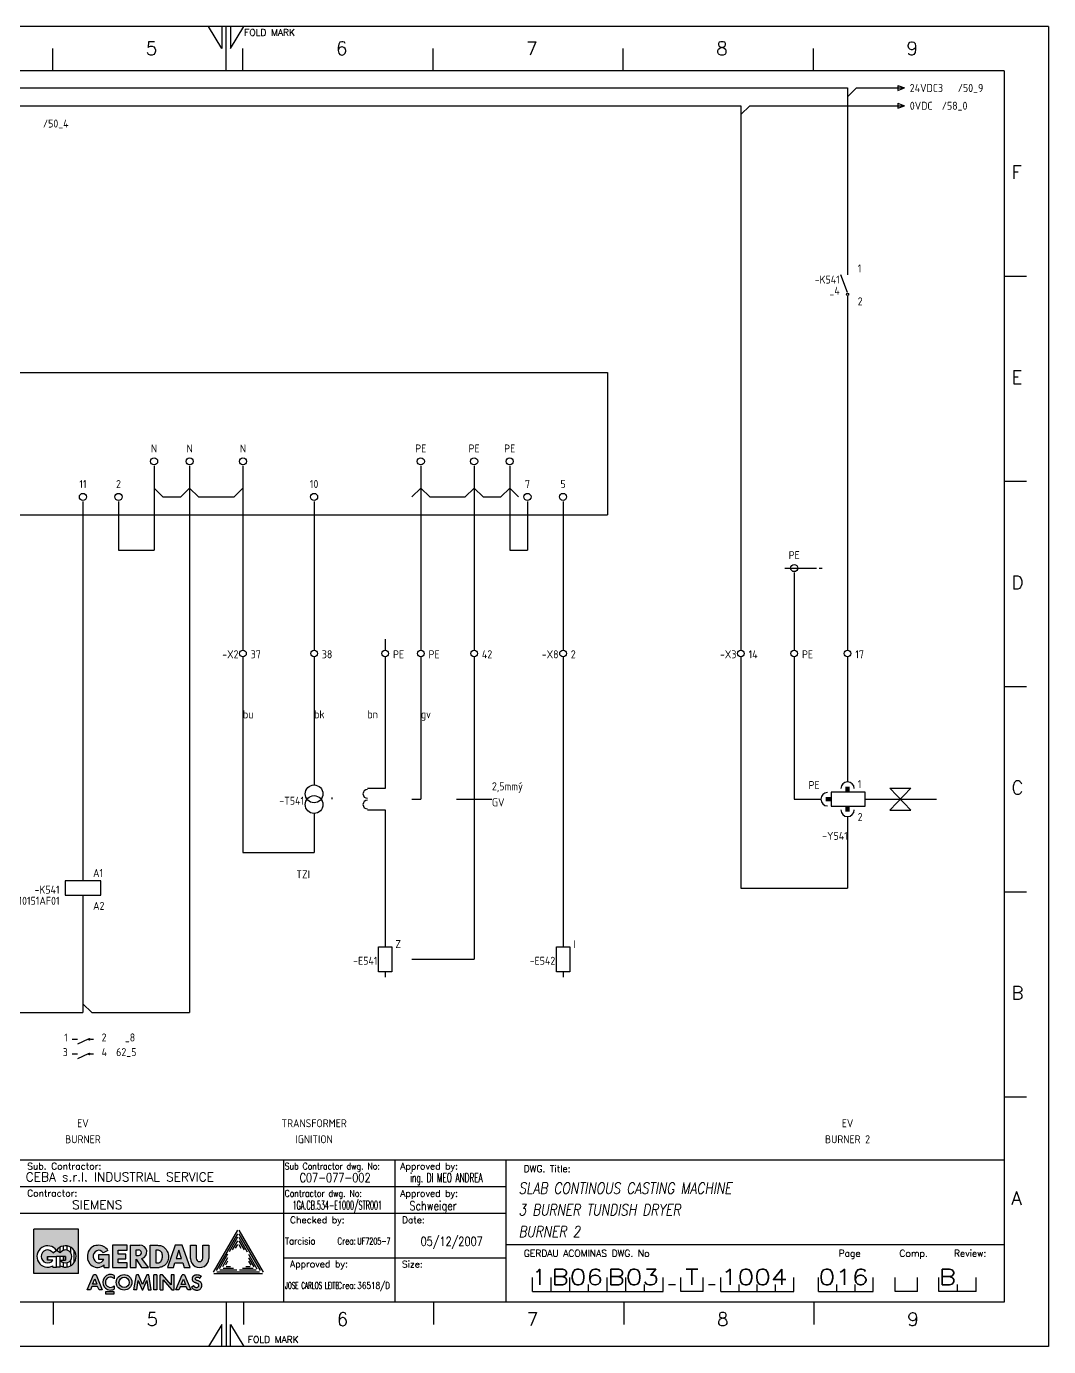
# Model space of a CAD drawing. Extents: x 520 to 940, y 6 to 303.
# Drawn here: x 710.2 to 940.2, y 6.5 to 303.5 of the extents above; entities that cross this region are included whole.
import ezdxf
from ezdxf.enums import TextEntityAlignment as Align

# ---------------------------------------------------------------- set-up
doc = ezdxf.new("R2010")
doc.units = 0
doc.header["$LTSCALE"] = 25
doc.header["$MEASUREMENT"] = 0
doc.linetypes.add('EPLANLINE7', pattern=[0])
doc.layers.get('0').update_dxf_attribs({"linetype": 'CONTINUOUS'})
for name, color, linetype in [('AUTOCONNECTING', 2, 'CONTINUOUS'), ('DESIG_', 3, 'CONTINUOUS'), ('FORM_1', 7, 'CONTINUOUS'), ('FORM_2', 4, 'CONTINUOUS'), ('FORM_3', 6, 'CONTINUOUS'), ('FORM_4', 1, 'CONTINUOUS'), ('MORSETTI', 7, 'CONTINUOUS'), ('RIF_', 7, 'CONTINUOUS'), ('SEF', 5, 'CONTINUOUS'), ('SIMBOLO', 4, 'CONTINUOUS'), ('TABELLA', 7, 'CONTINUOUS'), ('TESTI', 7, 'CONTINUOUS'), ('TESTO', 5, 'CONTINUOUS')]:
    doc.layers.add(name, color=color, linetype=linetype)
doc.styles.add('ROMANS', font='romans.shx', dxfattribs={"width": 0.7, "oblique": 10, "height": 4})
doc.styles.get("Standard").update_dxf_attribs({"font": 'isocp.shx'})

# ---------------------------------------------------------------- blocks, each defined once
blk = doc.blocks.new('Format A3')
at = {"layer": 'FORM_1'}
h = blk.add_hatch(color=256, dxfattribs=at)
edge = h.paths.add_edge_path()
edge.add_line((217.87, 22.79), (217.87, 17.78))
edge.add_line((217.87, 17.78), (219.92, 17.78))
edge.add_spline(control_points=[(219.92, 17.78), (220.24, 17.85), (220.98, 18), (221.84, 18.93), (222.13, 20.2), (221.81, 21.63), (220.8, 22.71), (219.89, 22.77), (219.58, 22.79)], knot_values=[0, 0, 0, 0, 0.968333, 2.238245, 3.514092, 4.752916, 6.526982, 7.43734, 7.43734, 7.43734, 7.43734], degree=3, periodic=0)
edge.add_line((219.58, 22.79), (217.87, 22.79))
edge = h.paths.add_edge_path(flags=16)
edge.add_spline(control_points=[(219.59, 21.67), (219.7, 21.66), (220.06, 21.63), (220.6, 21.16), (220.68, 20.32), (220.63, 19.48), (220.1, 18.85), (219.69, 18.84), (219.58, 18.84)], knot_values=[0, 0, 0, 0, 0.326882, 1.089251, 1.872602, 2.763575, 3.625522, 3.966209, 3.966209, 3.966209, 3.966209], degree=3, periodic=0)
edge.add_line((219.58, 18.84), (219.17, 18.84))
edge.add_line((219.17, 18.84), (219.17, 21.67))
edge.add_line((219.17, 21.67), (219.59, 21.67))
h.paths.add_polyline_path([(223.55, 22.79), (221.81, 17.78), (223.19, 17.78), (223.48, 18.84), (225.23, 18.84), (225.54, 17.78), (226.94, 17.78), (225.11, 22.79)])
h.paths.add_polyline_path([(224.33, 21.67), (224.94, 19.81), (223.79, 19.81)], flags=16)
h.paths.add_polyline_path([(228.25, 22.79), (226.96, 22.79), (226.97, 19.8, 0.995265), (231.07, 19.81), (231.07, 22.79), (229.77, 22.79), (229.77, 19.87, -1), (228.25, 19.87)])
h.paths.add_polyline_path([(215.57, 22.79), (213.43, 22.79), (213.43, 17.78), (214.72, 17.78), (214.72, 19.66), (215.93, 17.78), (217.52, 17.78), (216.02, 19.84, 0.906396)])
h.paths.add_polyline_path([(215.29, 20.49), (214.72, 20.5), (214.72, 21.75), (215.31, 21.75, -1.017604)], flags=16)
h.paths.add_polyline_path([(209.42, 22.79), (209.42, 17.78), (212.73, 17.78), (212.73, 18.83), (210.73, 18.83), (210.73, 19.76), (212.41, 19.76), (212.41, 20.8), (210.73, 20.8), (210.73, 21.67), (212.73, 21.67), (212.73, 22.79)])
edge = h.paths.add_edge_path()
edge.add_ellipse((206.05, 20.28), major_axis=(0, -2.49), ratio=0.91559, start_angle=180.5657, end_angle=401.2517)
edge.add_line((207.56, 18.41), (207.56, 17.78))
edge.add_line((207.56, 17.78), (208.68, 17.78))
edge.add_line((208.68, 17.78), (208.68, 20.66))
edge.add_line((208.68, 20.66), (206.26, 20.66))
edge.add_line((206.26, 20.66), (206.26, 19.69))
edge.add_line((206.26, 19.69), (207.49, 19.69))
edge.add_ellipse((206.34, 20.25), major_axis=(0, -1.41), ratio=0.88785, start_angle=126.9107, end_angle=426.8029, ccw=False)
edge.add_line((207.34, 21.09), (208.41, 21.6))
edge.add_arc((206.36, 20.45), 2.34, 29.2872, 98.191)
h.paths.add_polyline_path([(205.74, 16.12), (205.19, 16.12), (203.77, 12.78), (204.46, 12.78), (204.76, 13.48), (206.07, 13.48), (206.44, 12.78), (207.11, 12.79)])
h.paths.add_polyline_path([(205.46, 15.22), (205.93, 14.01), (204.97, 14.01)], flags=16)
h.paths.add_polyline_path([(209.78, 12.92), (209.78, 13.66, -2.423597), (209.78, 15.28), (209.78, 16.02, 1.652966)])
h.paths.add_polyline_path([(210.29, 14.45, 1), (213.8, 14.45, 1)])
h.paths.add_polyline_path([(213.19, 14.45, -1), (210.89, 14.45, -1)], flags=16)
h.paths.add_polyline_path([(215.31, 16.12), (214.82, 16.12), (214.22, 12.78), (214.87, 12.78), (215.21, 14.84), (216.1, 12.73), (216.28, 12.73), (217.19, 14.84), (217.49, 12.78), (218.15, 12.78), (217.6, 16.12), (217.12, 16.12), (216.2, 13.99)])
h.paths.add_polyline_path([(219.4, 16.12), (218.75, 16.12), (218.75, 12.78), (219.4, 12.78)])
h.paths.add_polyline_path([(220.16, 12.78), (220.81, 12.78), (220.81, 15.04), (222.79, 12.78), (223.3, 12.78), (223.3, 16.12), (222.65, 16.12), (222.65, 13.88), (220.68, 16.12), (220.16, 16.12)])
h.paths.add_polyline_path([(225.66, 16.12), (225.13, 16.12), (223.7, 12.77), (224.39, 12.77), (224.69, 13.47), (226, 13.47), (226.37, 12.77), (227.04, 12.77)])
h.paths.add_polyline_path([(225.39, 15.2), (225.86, 14), (224.9, 14)], flags=16)
edge = h.paths.add_edge_path()
edge.add_spline(control_points=[(229.42, 15.81), (229.38, 15.84), (229.32, 15.89), (229.21, 15.96), (229.1, 16.02), (228.95, 16.09), (228.79, 16.14), (228.58, 16.18), (228.37, 16.18), (228.14, 16.15), (227.97, 16.08), (227.8, 16), (227.66, 15.88), (227.54, 15.75), (227.47, 15.59), (227.4, 15.42), (227.39, 15.24), (227.4, 15.04), (227.44, 14.85), (227.57, 14.66), (227.73, 14.54), (227.92, 14.42), (228.08, 14.35), (228.25, 14.29), (228.42, 14.23), (228.59, 14.16), (228.73, 14.07), (228.81, 13.98), (228.85, 13.89), (228.87, 13.78), (228.86, 13.67), (228.81, 13.54), (228.72, 13.42), (228.56, 13.32), (228.37, 13.29), (228.2, 13.3), (228.07, 13.34), (227.98, 13.38), (227.9, 13.44), (227.81, 13.5), (227.72, 13.6), (227.68, 13.69), (227.64, 13.74)], knot_values=[0, 0, 0, 0, 0.129897, 0.252239, 0.381983, 0.506097, 0.749316, 0.87783, 1.167741, 1.365595, 1.552935, 1.738999, 1.918105, 2.09238, 2.269928, 2.449255, 2.632957, 2.790606, 3.065835, 3.193419, 3.483878, 3.653535, 3.853782, 4.021202, 4.182707, 4.402789, 4.570564, 4.668988, 4.759204, 4.855589, 5.007336, 5.095097, 5.270281, 5.443299, 5.63607, 5.844858, 5.950481, 6.046454, 6.146081, 6.249423, 6.351995, 6.544354, 6.544354, 6.544354, 6.544354], degree=3, periodic=0)
edge.add_line((227.64, 13.74), (227.22, 13.33))
edge.add_spline(control_points=[(227.22, 13.33), (227.25, 13.3), (227.3, 13.21), (227.44, 13.06), (227.61, 12.91), (227.84, 12.8), (228.04, 12.73), (228.25, 12.7), (228.44, 12.69), (228.72, 12.72), (228.99, 12.82), (229.25, 13.03), (229.41, 13.25), (229.53, 13.57), (229.55, 13.89), (229.48, 14.23), (229.32, 14.44), (229.15, 14.58), (228.98, 14.67), (228.78, 14.76), (228.59, 14.83), (228.39, 14.91), (228.2, 15), (228.05, 15.18), (228.07, 15.39), (228.2, 15.54), (228.35, 15.61), (228.48, 15.63), (228.66, 15.63), (228.84, 15.57), (228.98, 15.46), (229.05, 15.4), (229.08, 15.37)], knot_values=[0, 0, 0, 0, 0.131114, 0.305389, 0.623258, 0.772631, 1.083491, 1.243018, 1.425854, 1.654083, 2.072988, 2.274716, 2.662927, 2.870188, 3.280959, 3.591243, 3.888658, 4.0589, 4.248032, 4.476436, 4.699919, 4.85554, 5.137678, 5.317889, 5.513624, 5.728226, 5.888869, 5.979085, 6.142909, 6.403998, 6.552706, 6.676571, 6.676571, 6.676571, 6.676571], degree=3, periodic=0)
edge.add_line((229.08, 15.37), (229.42, 15.81))
h.paths.add_polyline_path([(207.88, 12.33), (207.88, 11.83), (209.78, 11.83), (209.79, 12.33)])
h.paths.add_polyline_path([(201.77, 26.45), (191.77, 26.45), (191.77, 16.45), (201.77, 16.45)])
h.paths.add_polyline_path([(197.64, 18.19), (197.64, 17.87), (196.84, 17.87), (196.04, 17.87), (196.04, 18.19, -2.312045), (196.84, 21.6, -2.312045)], flags=16)
h.paths.add_polyline_path([(197.64, 19.43), (198.44, 19.43), (198.44, 20.27), (196.84, 20.27), (194.84, 20.27), (194.84, 19.43), (196.04, 19.43, -3.248328), (196.05, 21.08), (196.84, 21.6), (197.62, 21.08, -3.248328)], flags=0)
for p, q in [((420, 297), (0, 297)), ((234, 292), (231, 297)), ((234, 297), (234, 292)), ((235, 287), (235, 297)), ((236, 292), (239, 297)), ((236, 297), (236, 292)), ((420, 297), (420, 0)), ((195.93, 292), (195.93, 287)), ((238.7, 292), (238.7, 287)), ((281.48, 292), (281.48, 287)), ((324.26, 292), (324.26, 287)), ((367.03, 292), (367.03, 287)), ((410, 240.83), (415, 240.83)), ((410, 194.66), (415, 194.66)), ((410, 148.5), (415, 148.5)), ((410, 102.33), (415, 102.33)), ((410, 56.17), (415, 56.17)), ((248, 30), (248, 42)), ((273, 10), (273, 42)), ((188.01, 36), (298, 36)), ((191.77, 16.45), (191.77, 26.45)), ((201.77, 26.45), (191.77, 26.45)), ((201.77, 16.45), (201.77, 26.45)), ((237.53, 26.19), (232.06, 16.71)), ((237.53, 25.39), (232.76, 17.12)), ((237.53, 24.59), (235.65, 21.33)), ((237.53, 23.79), (236.34, 21.73)), ((237.83, 26.19), (243.31, 16.71)), ((237.83, 25.39), (242.62, 17.11)), ((237.83, 24.59), (239.72, 21.33)), ((237.83, 23.79), (239.03, 21.73)), ((196.04, 21.07), (196.84, 21.6)), ((197.64, 21.07), (196.84, 21.6)), ((197.64, 21.07), (197.64, 22.35)), ((198.44, 21.68), (198.44, 22.64)), ((199.24, 21.68), (199.24, 22.64)), ((200.04, 21.11), (200.04, 22.35)), ((200.84, 18.94), (200.84, 21.6)), ((208.41, 21.6), (207.34, 21.09)), ((209.42, 22.79), (209.42, 17.78)), ((212.73, 22.79), (209.42, 22.79)), ((210.73, 20.8), (210.73, 21.67)), ((210.73, 21.67), (212.73, 21.67)), ((212.41, 20.8), (210.73, 20.8)), ((212.41, 19.76), (212.41, 20.8)), ((212.73, 21.67), (212.73, 22.79)), ((213.43, 22.79), (213.43, 17.78)), ((213.43, 22.79), (215.57, 22.79)), ((214.72, 20.5), (214.72, 21.75)), ((214.72, 21.75), (215.31, 21.75)), ((217.87, 17.78), (217.87, 22.79)), ((217.87, 22.79), (219.58, 22.79)), ((223.55, 22.79), (221.81, 17.78)), ((225.11, 22.79), (223.55, 22.79)), ((224.33, 21.67), (223.79, 19.81)), ((224.94, 19.81), (224.33, 21.67)), ((226.94, 17.78), (225.11, 22.79)), ((226.97, 19.83), (226.96, 22.79)), ((226.96, 22.79), (228.25, 22.79)), ((228.25, 22.79), (228.25, 19.87)), ((229.77, 19.87), (229.77, 22.79)), ((229.77, 22.79), (231.07, 22.79)), ((231.07, 22.79), (231.07, 19.81)), ((237.53, 22.99), (237.04, 22.13)), ((237.83, 22.99), (238.33, 22.13)), ((298, 23), (410, 23)), ((194.84, 20.27), (196.84, 20.27)), ((194.84, 20.27), (196.84, 20.27)), ((194.84, 19.43), (194.84, 20.27)), ((194.84, 20.27), (194.84, 19.43)), ((196.04, 19.43), (194.84, 19.43)), ((196.04, 17.87), (196.04, 18.19)), ((196.04, 17.87), (196.84, 17.87)), ((196.84, 17.87), (196.84, 20.27)), ((198.84, 20.27), (196.84, 20.27)), ((198.84, 20.27), (196.84, 20.27)), ((197.64, 17.87), (196.84, 17.87)), ((197.64, 17.87), (197.64, 20.27)), ((197.64, 19.43), (198.84, 19.43)), ((197.64, 17.87), (197.64, 18.19)), ((198.44, 19.43), (198.44, 20.27)), ((198.44, 17.9), (198.44, 18.86)), ((198.84, 20.27), (198.84, 19.43)), ((198.84, 19.43), (198.84, 20.27)), ((199.24, 17.9), (199.24, 18.86)), ((200.04, 18.19), (200.04, 19.43)), ((208.68, 20.66), (206.26, 20.66)), ((206.26, 20.66), (206.26, 19.69)), ((206.26, 19.69), (207.49, 19.69)), ((207.56, 17.78), (207.56, 18.41)), ((208.68, 17.78), (208.68, 20.66)), ((210.73, 18.83), (210.73, 19.76)), ((210.73, 19.76), (212.41, 19.76)), ((212.73, 18.83), (210.73, 18.83)), ((212.73, 17.78), (212.73, 18.83)), ((214.72, 20.5), (215.31, 20.49)), ((214.72, 19.66), (215.93, 17.78)), ((214.72, 17.78), (214.72, 19.66)), ((217.52, 17.78), (216.02, 19.84)), ((223.19, 17.78), (223.48, 18.84)), ((223.48, 18.84), (225.23, 18.84)), ((223.79, 19.81), (224.94, 19.81)), ((225.23, 18.84), (225.54, 17.78)), ((235.33, 20.78), (233.45, 17.52)), ((235.33, 19.98), (234.14, 17.92)), ((235.33, 19.18), (234.84, 18.32)), ((234.98, 18.05), (235.98, 18.05)), ((239.39, 18.05), (240.39, 18.05)), ((240.04, 20.78), (241.92, 17.51)), ((240.04, 19.98), (241.23, 17.91)), ((240.04, 19.18), (240.54, 18.31)), ((248, 20), (298, 20)), ((201.77, 16.45), (191.77, 16.45)), ((203.77, 12.78), (205.19, 16.12)), ((204.97, 14.01), (205.46, 15.22)), ((205.74, 16.12), (205.19, 16.12)), ((205.46, 15.22), (205.93, 14.01)), ((205.74, 16.12), (207.11, 12.79)), ((207.56, 17.78), (208.68, 17.78)), ((209.42, 17.78), (212.73, 17.78)), ((209.78, 16.02), (209.78, 15.23)), ((213.43, 17.78), (214.72, 17.78)), ((214.22, 12.78), (214.82, 16.12)), ((215.31, 16.12), (214.82, 16.12)), ((216.2, 13.99), (215.31, 16.12)), ((215.93, 17.78), (217.52, 17.78)), ((217.12, 16.12), (216.2, 13.99)), ((217.6, 16.12), (217.12, 16.12)), ((218.15, 12.78), (217.6, 16.12)), ((217.87, 17.78), (219.92, 17.78)), ((218.75, 12.78), (218.75, 16.12)), ((219.4, 16.12), (218.75, 16.12)), ((219.4, 16.12), (219.4, 12.78)), ((220.16, 12.79), (220.16, 16.12)), ((220.68, 16.12), (220.16, 16.12)), ((222.65, 13.88), (220.68, 16.12)), ((220.81, 15.04), (222.79, 12.78)), ((220.81, 12.78), (220.81, 15.04)), ((221.81, 17.78), (223.19, 17.78)), ((222.65, 16.12), (222.65, 13.88)), ((223.3, 16.12), (222.65, 16.12)), ((223.3, 12.78), (223.3, 16.12)), ((223.7, 12.77), (225.13, 16.12)), ((224.9, 14), (225.39, 15.2)), ((225.66, 16.12), (225.13, 16.12)), ((225.39, 15.2), (225.86, 14)), ((225.54, 17.78), (226.94, 17.78)), ((225.66, 16.12), (227.04, 12.77)), ((229.08, 15.36), (229.42, 15.81)), ((232.21, 16.45), (243.16, 16.45)), ((232.9, 16.85), (242.47, 16.85)), ((233.6, 17.25), (237.37, 17.25)), ((234.29, 17.65), (236.67, 17.65)), ((238, 17.25), (241.77, 17.25)), ((238.7, 17.65), (241.08, 17.65)), ((204.46, 12.78), (203.77, 12.78)), ((204.76, 13.48), (204.46, 12.78)), ((206.07, 13.48), (204.76, 13.48)), ((205.93, 14.01), (204.97, 14.01)), ((206.44, 12.78), (206.07, 13.48)), ((207.11, 12.79), (206.44, 12.78)), ((207.88, 12.33), (207.88, 11.83)), ((209.79, 12.33), (207.88, 12.33)), ((209.78, 13.66), (209.78, 12.9)), ((209.78, 11.83), (209.79, 12.33)), ((214.87, 12.78), (214.22, 12.78)), ((214.87, 12.78), (215.21, 14.84)), ((215.21, 14.84), (216.1, 12.73)), ((216.1, 12.73), (216.28, 12.73)), ((216.28, 12.73), (217.19, 14.84)), ((217.19, 14.84), (217.49, 12.78)), ((217.49, 12.78), (218.15, 12.78)), ((219.4, 12.78), (218.75, 12.78)), ((220.16, 12.78), (220.81, 12.78)), ((222.79, 12.78), (223.3, 12.78)), ((224.39, 12.77), (223.7, 12.77)), ((224.69, 13.47), (224.39, 12.77)), ((226, 13.47), (224.69, 13.47)), ((225.86, 14), (224.9, 14)), ((226.37, 12.77), (226, 13.47)), ((227.04, 12.77), (226.37, 12.77)), ((227.22, 13.33), (227.64, 13.74)), ((196.11, 10), (196.11, 5)), ((207.88, 11.83), (209.78, 11.83)), ((235, 10), (235, 0)), ((238.89, 10), (238.89, 5)), ((281.66, 10), (281.66, 5)), ((324.44, 10), (324.44, 5)), ((367.22, 10), (367.22, 5)), ((234, 5), (231, 0)), ((234, 0), (234, 5)), ((236, 5), (239, 0)), ((236, 0), (236, 5)), ((420, 0), (0, 0))]:
    blk.add_line(p, q, dxfattribs=at)
blk.add_lwpolyline([(219.59, 21.67), (219.17, 21.67), (219.17, 18.84), (219.58, 18.84)], dxfattribs=at)
for radius in [1.75, 1.15]:
    blk.add_circle((212.04, 14.45), radius, dxfattribs=at)
for centre, radius, start, end in [((194.84, 20.27), 2.4, 33.5573, 300), ((194.84, 20.27), 1.46, 33.5573, 325.1132), ((198.84, 20.27), 2.4, 240, 146.4427), ((198.84, 20.27), 1.46, 214.8868, 146.4427), ((206.36, 20.45), 2.34, 29.2872, 98.191), ((215.31, 21.12), 0.633, 270, 90), ((215.65, 21.29), 1.5, 284.2434, 92.9996), ((229.02, 19.82), 2.05, 179.8525, 0.1475), ((229.01, 19.87), 0.761, 180, 0), ((208.97, 14.47), 1.75, 62.3456, 297.6544), ((208.97, 14.47), 1.15, 44.8431, 315.1569)]:
    blk.add_arc(centre, radius, start, end, dxfattribs=at)
for centre, major_axis, ratio, start_param, end_param in [((206.05, 20.28), (0, -2.49), 0.91559, 3.151467, 7.003163), ((206.34, 20.25), (0, -1.41), 0.88785, 2.21501, 7.449115)]:
    blk.add_ellipse(centre, major_axis=major_axis, ratio=ratio, start_param=start_param, end_param=end_param, dxfattribs=at)
for points in [[(219.58, 22.79), (220.48, 22.65), (221.76, 21.42), (222.04, 20.21), (221.73, 18.97), (220.84, 18.07), (219.92, 17.78)], [(219.58, 18.84), (219.91, 18.87), (220.52, 19.48), (220.66, 20.37), (220.5, 21.13), (219.91, 21.62), (219.59, 21.67)], [(227.22, 13.33), (227.3, 13.23), (227.41, 13.09), (227.66, 12.89), (227.79, 12.82), (228.09, 12.73), (228.24, 12.7), (228.43, 12.7), (228.65, 12.72), (229.04, 12.87), (229.2, 13), (229.43, 13.31), (229.5, 13.51), (229.53, 13.92), (229.46, 14.22), (229.28, 14.46), (229.15, 14.57), (228.99, 14.66), (228.78, 14.76), (228.57, 14.84), (228.43, 14.9), (228.18, 15.03), (228.07, 15.18), (228.09, 15.37), (228.22, 15.54), (228.37, 15.61), (228.46, 15.63), (228.62, 15.63), (228.87, 15.54), (228.99, 15.45), (229.08, 15.37)], [(227.64, 13.74), (227.75, 13.58), (227.81, 13.5), (227.9, 13.44), (227.98, 13.38), (228.07, 13.35), (228.17, 13.31), (228.38, 13.3), (228.56, 13.33), (228.71, 13.43), (228.82, 13.57), (228.85, 13.65), (228.86, 13.8), (228.84, 13.89), (228.8, 13.98), (228.74, 14.05), (228.6, 14.15), (228.4, 14.23), (228.25, 14.29), (228.09, 14.35), (227.91, 14.43), (227.76, 14.52), (227.54, 14.71), (227.47, 14.81), (227.4, 15.08), (227.39, 15.24), (227.41, 15.42), (227.47, 15.59), (227.55, 15.75), (227.66, 15.88), (227.8, 15.99), (227.97, 16.08), (228.14, 16.14), (228.34, 16.17), (228.63, 16.17), (228.75, 16.14), (228.99, 16.07), (229.1, 16.02), (229.21, 15.96), (229.31, 15.89), (229.42, 15.81)]]:
    blk.add_spline(points, degree=3, dxfattribs=at)
at = {"layer": 'FORM_3'}
for p, q in [((410, 287), (25, 287)), ((410, 287), (410, 10)), ((410, 10), (25, 10))]:
    blk.add_line(p, q, dxfattribs=at)
at = {"layer": 'FORM_4'}
for p, q in [((188.01, 42), (410, 42)), ((298, 10), (298, 42)), ((188.01, 30), (298, 30)), ((248, 10), (248, 30)), ((303.88, 12.42), (303.88, 15.51)), ((308.08, 12.42), (308.08, 15.51)), ((312.28, 12.42), (312.28, 15.51)), ((320.68, 12.42), (320.68, 15.51)), ((324.88, 12.42), (324.88, 15.51)), ((333.28, 12.42), (333.28, 15.51)), ((337.28, 12.42), (337.28, 15.51)), ((342.28, 12.42), (342.28, 15.51)), ((346.28, 12.42), (346.28, 15.51)), ((362.68, 12.42), (362.68, 15.51)), ((368.28, 12.42), (368.28, 15.51)), ((380.58, 12.42), (380.58, 15.51)), ((385.48, 12.42), (385.48, 15.51)), ((390.48, 12.42), (390.48, 15.51)), ((395.28, 12.42), (395.28, 15.51)), ((403.68, 12.42), (403.68, 15.51)), ((303.88, 12.42), (333.28, 12.42)), ((316.48, 12.42), (316.48, 13.97)), ((316.48, 12.42), (316.48, 13.97)), ((329.08, 12.42), (329.08, 13.97)), ((334.53, 13.97), (336.06, 13.97)), ((342.28, 12.42), (337.28, 12.42)), ((343.53, 13.97), (345.03, 13.97)), ((346.28, 12.42), (346.28, 13.97)), ((346.28, 12.42), (362.68, 12.42)), ((350.38, 12.42), (350.38, 13.97)), ((354.48, 12.42), (354.48, 13.97)), ((358.58, 12.42), (358.58, 13.97)), ((368.28, 12.42), (380.58, 12.42)), ((372.38, 12.42), (372.38, 13.97)), ((376.48, 12.42), (376.48, 13.97)), ((390.48, 12.42), (385.48, 12.42)), ((399.13, 12.42), (395.28, 12.42)), ((403.68, 12.42), (399.13, 12.42)), ((399.48, 12.42), (399.48, 13.97))]:
    blk.add_line(p, q, dxfattribs=at)
at = {"layer": 'FORM_1', "style": 'ROMANS'}
for p in [(239.05, 294.88), (239.88, 0.84)]:
    blk.add_text('FOLD MARK', height=1.5, dxfattribs=at).set_placement(p)
at = {"layer": 'FORM_2', "style": 'ROMANS'}
for s, p in [('Sub. Contractor:', (190.24, 39.84)), ('Approved by:', (274.17, 39.84)), ('DWG. Title:', (301.92, 39.27)), ('Contractor:', (190.24, 33.75)), ('Approved by:', (274.17, 33.72)), ('Checked by:', (249.38, 27.74)), ('Date:', (274.53, 27.74)), ('GERDAU ACOMINAS DWG. No', (301.96, 20.23)), ('Page', (372.75, 20.23)), ('Comp.', (386.46, 20.23)), ('Review:', (398.72, 20.23)), ('Approved by:', (249.38, 17.83)), ('Size:', (274.53, 17.79))]:
    blk.add_text(s, height=1.5, dxfattribs=at).set_placement(p)
for s, width, p in [('Sub Contractor dwg. No:', 0.85, (248.15, 39.84)), ('Contractor dwg. No:', 0.85, (248.15, 33.72)), ('Crea:', 0.8, (260.02, 23)), ('Crea:', 0.8, (260.02, 13))]:
    blk.add_text(s, height=1.5, dxfattribs=dict(at, width=width)).set_placement(p)
at = {"layer": 'FORM_2', "style": 'ROMANS', "flags": 4}
for tag, p in [('21', (189.91, 37.18)), ('18', (189.91, 30.89))]:
    blk.add_attdef(tag, p, '', height=2, dxfattribs=at)
at = {"layer": 'FORM_2', "color": 4, "style": 'ROMANS', "width": 0.8, "flags": 4}
for tag, p in [('22', (251.5, 37)), ('19', (251.5, 30.8)), ('24', (278.73, 22.67))]:
    blk.add_attdef(tag, p, '', height=2, dxfattribs=at)
at = {"layer": 'FORM_2', "style": 'ROMANS', "flags": 4}
for tag, p, height, width in [('23', (276.41, 37.01), 2, 0.8), ('20', (276.22, 30.68), 2, 0.8), ('14', (248.25, 23), 1.5, 0.9), ('15', (264.49, 22.98), 1.5, 0.8), ('16', (248.25, 13), 1.5, 0.9), ('17', (264.49, 12.98), 1.5, 0.8)]:
    blk.add_attdef(tag, p, '', height=height, dxfattribs=dict(at, width=width))
at = {"layer": 'FORM_4', "style": 'ROMANS'}
for s, p in [('5', (216.92, 290.56)), ('6', (259.7, 290.56)), ('7', (302.47, 290.56)), ('8', (345.25, 290.56)), ('9', (388.03, 290.56)), ('F', (411.64, 262.73)), ('E', (411.64, 216.57)), ('D', (411.64, 170.4)), ('C', (411.64, 124.24)), ('B', (411.64, 78.07)), ('A', (411.64, 31.9)), ('5', (217.1, 4.65)), ('6', (259.88, 4.65)), ('7', (302.66, 4.65)), ('8', (345.43, 4.65)), ('9', (388.21, 4.65))]:
    blk.add_text(s, height=3, dxfattribs=at).set_placement(p)
at = {"layer": 'FORM_4', "color": 1, "style": 'ROMANS', "oblique": 10, "width": 0.8, "flags": 4}
for tag, p in [('11', (300.77, 34.39)), ('12', (300.77, 29.5)), ('13', (300.77, 24.62))]:
    blk.add_attdef(tag, p, '', height=2.5, dxfattribs=at)
at = {"layer": 'FORM_4', "color": 1, "style": 'ROMANS', "flags": 2}
blk.add_attdef('25', (279.66, 12.25), '', height=5, dxfattribs=at)
at = {"layer": 'FORM_4', "style": 'ROMANS', "width": 1.25, "flags": 4}
for tag, p in [('1', (303.88, 13.92)), ('3', (312.28, 13.92)), ('5', (324.88, 13.92)), ('7', (346.28, 13.92)), ('10', (395.28, 13.92))]:
    blk.add_attdef(tag, p, '', height=3.5, dxfattribs=at)
for tag, p in [('2', (310.18, 13.92)), ('4', (322.78, 13.92)), ('6', (339.78, 13.92)), ('9', (387.98, 13.92))]:
    blk.add_attdef(tag, text='', height=3.5, dxfattribs=at).set_placement(p, align=Align.CENTER)
at = {"layer": 'FORM_4', "color": 1, "style": 'ROMANS', "width": 1.25, "flags": 4}
blk.add_attdef('8', (368.28, 13.92), '', height=3.5, dxfattribs=at)
blk = doc.blocks.new('SO291')
at = {"layer": 'TESTI', "color": 2, "linetype": 'EPLANLINE7'}
blk.add_line((0, 3), (0, 0), dxfattribs=at)
blk.add_circle((0, 4), 0.8, dxfattribs=at)
blk = doc.blocks.new('20_0_IEC_WUPI')
at = {"layer": 'TESTI', "color": 3, "linetype": 'EPLANLINE7'}
for p, q in [((0, 4), (0, 1.6)), ((0, 1.6), (-4, 1.6)), ((-4, 1.6), (-4, -1.6)), ((4, 1.6), (0, 1.6)), ((4, -1.6), (4, 1.6)), ((-4, -1.6), (4, -1.6)), ((0, -1.6), (0, -4))]:
    blk.add_line(p, q, dxfattribs=at)
blk = doc.blocks.new('SO264')
at = {"layer": 'TESTI', "color": 2, "linetype": 'EPLANLINE7'}
for p, q in [((-2, 0), (0, 0)), ((0, 2), (0, 0)), ((0, 2), (2, 0))]:
    blk.add_line(p, q, dxfattribs=at)
blk = doc.blocks.new('SO283')
at = {"layer": 'SIMBOLO', "color": 2, "linetype": 'EPLANLINE7'}
for p, q in [((0, 2), (0, 0)), ((0, 0), (2, 0))]:
    blk.add_line(p, q, dxfattribs=at)
blk = doc.blocks.new('SO262')
at = {"layer": 'TESTI', "color": 2, "linetype": 'EPLANLINE7'}
for q in [(0, -2), (2, 0)]:
    blk.add_line((0, 2), q, dxfattribs=at)
blk = doc.blocks.new('SO282')
at = {"layer": 'SIMBOLO', "color": 2, "linetype": 'EPLANLINE7'}
for p in [(-2, 0), (0, 2)]:
    blk.add_line(p, (0, 0), dxfattribs=at)
blk = doc.blocks.new('SO279')
at = {"layer": 'TESTI', "color": 2, "linetype": 'EPLANLINE7'}
for p, q in [((-2, 0), (0, 2)), ((0, 2), (0, -2)), ((2, 0), (0, 2))]:
    blk.add_line(p, q, dxfattribs=at)
blk = doc.blocks.new('SO259')
at = {"layer": 'TESTI', "color": 2, "linetype": 'EPLANLINE7'}
for p, q in [((-2, 0), (0, 2)), ((0, 2), (0, -2))]:
    blk.add_line(p, q, dxfattribs=at)
blk = doc.blocks.new('30_0_IEC_WUPI')
at = {"layer": 'SIMBOLO', "color": 3, "linetype": 'EPLANLINE7'}
blk.add_line((0, 4), (0, 1.6), dxfattribs=at)
blk.add_circle((0, 0.8), 0.75, dxfattribs=at)
blk = doc.blocks.new('90_0_IEC_WUPI')
at = {"layer": 'TESTI', "color": 3, "linetype": 'EPLANLINE7'}
for p, q in [((0, 4), (0, 3.2)), ((0, -3.2), (0, -4))]:
    blk.add_line(p, q, dxfattribs=at)
for centre in [(0, 1.2), (0, -1.2)]:
    blk.add_circle(centre, 2, dxfattribs=at)
blk = doc.blocks.new('199_0_IEC_WUPI')
at = {"layer": 'TESTI', "color": 3, "linetype": 'EPLANLINE7'}
for p, q in [((0, 4), (0, 2.4)), ((-12, 0.4), (-12, 0)), ((0, 2.4), (-4, 2.4)), ((-4, -2.4), (0, -2.4)), ((0, -2.4), (0, -4))]:
    blk.add_line(p, q, dxfattribs=at)
for centre in [(-4, 1.2), (-4, -1.2)]:
    blk.add_arc(centre, 1, 90, 270, dxfattribs=at)
blk = doc.blocks.new('51_0_IEC_WUPI')
at = {"layer": 'TESTI', "color": 3, "linetype": 'EPLANLINE7'}
for p, q in [((0, 4), (0, 2.8)), ((-1.5, -2.8), (-1.5, 2.8)), ((-1.5, 2.8), (0, 2.8)), ((0, 2.8), (1.5, 2.8)), ((1.5, 2.8), (1.5, -2.8)), ((0, -2.8), (-1.5, -2.8)), ((1.5, -2.8), (0, -2.8)), ((0, -2.8), (0, -4))]:
    blk.add_line(p, q, dxfattribs=at)
blk = doc.blocks.new('SO269')
at = {"layer": 'TESTI', "color": 2, "linetype": 'EPLANLINE7'}
for p, q in [((-2, 0), (0, 0)), ((0, 0), (0, -2)), ((0, -2), (2, 0))]:
    blk.add_line(p, q, dxfattribs=at)
blk = doc.blocks.new('SO300')
at = {"layer": 'SIMBOLO', "color": 2, "linetype": 'EPLANLINE7'}
blk.add_line((0, 3), (0, 0), dxfattribs=at)
blk.add_circle((0, 4), 0.8, dxfattribs=at)
blk = doc.blocks.new('318_0_IEC_WUPI')
at = {"layer": 'SIMBOLO', "color": 1, "linetype": 'EPLANLINE7'}
for p, q in [((0.3, 1.6), (0.3, -1.6)), ((8, 1.6), (0.3, 1.6)), ((8, -1.6), (8, 1.6)), ((8, 0), (24, 0)), ((13.5, 2.5), (18.2, 2.5)), ((18.2, 2.5), (13.5, -2.5)), ((18.2, -2.5), (13.5, 2.5)), ((0.3, -1.6), (8, -1.6)), ((13.5, -2.5), (18.2, -2.5))]:
    blk.add_line(p, q, dxfattribs=at)
for centre, start, end in [((4, 2.4), 0, 180), ((-0.5, 0), 90, 270), ((4, -2.4), 180, 0)]:
    blk.add_arc(centre, 1.5, start, end, dxfattribs=at)
for points in [[(-0.9, -0.5), (0.3, -0.5), (-0.9, 0.5), (0.3, 0.5)], [(4.5, 1.6), (3.5, 1.6), (4.5, 2.8), (3.5, 2.8)], [(4.5, -1.6), (3.5, -1.6), (4.5, -2.8), (3.5, -2.8)]]:
    blk.add_solid(points, dxfattribs=at)
blk = doc.blocks.new('1_0_IEC_WUPI')
at = {"layer": 'SIMBOLO', "color": 3, "linetype": 'EPLANLINE7'}
for p, q in [((0, 4), (0, 2)), ((0, -2), (-1.5, 2)), ((0, -2.8), (0, -4))]:
    blk.add_line(p, q, dxfattribs=at)
blk.add_circle((0, -2.4), 0.25, dxfattribs=at)
blk = doc.blocks.new('SO284')
at = {"layer": 'TESTI', "color": 2, "linetype": 'EPLANLINE7'}
for p, q in [((-1.175, 0), (0.675, 0)), ((-0.675, 0.575), (0.8, 0)), ((-0.675, 0.575), (-0.675, -0.575)), ((-0.675, -0.575), (0.8, 0))]:
    blk.add_line(p, q, dxfattribs=at)

msp = doc.modelspace()

# ---------------------------------------------------------------- linework, layer by layer
at = {"layer": 'AUTOCONNECTING', "color": 2, "linetype": 'EPLANLINE7'}
for p, q in [((566.95, 289.6), (892.95, 289.6)), ((896.95, 289.6), (906.95, 289.6)), ((566.95, 285.6), (868.95, 285.6)), ((872.95, 285.6), (906.95, 285.6)), ((894.95, 287.6), (894.95, 249.6)), ((870.95, 283.6), (870.95, 165.6)), ((894.95, 241.6), (894.95, 165.6)), ((738.95, 201.6), (738.95, 199.6)), ((746.95, 201.6), (746.95, 199.6)), ((758.95, 201.6), (758.95, 199.6)), ((798.95, 201.6), (798.95, 199.6)), ((810.95, 201.6), (810.95, 199.6)), ((818.95, 201.6), (818.95, 199.6)), ((740.95, 197.6), (744.95, 197.6)), ((748.95, 197.6), (756.95, 197.6)), ((800.95, 197.6), (808.95, 197.6)), ((812.95, 197.6), (816.95, 197.6)), ((722.95, 193.6), (722.95, 113.6)), ((730.95, 193.6), (730.95, 185.6)), ((738.95, 195.6), (738.95, 185.6)), ((746.95, 195.6), (746.95, 81.6)), ((758.95, 195.6), (758.95, 165.6)), ((774.95, 193.6), (774.95, 165.6)), ((798.95, 195.6), (798.95, 165.6)), ((810.95, 195.6), (810.95, 165.6)), ((818.95, 195.6), (818.95, 185.6)), ((822.95, 193.6), (822.95, 185.6)), ((830.95, 193.6), (830.95, 165.6)), ((730.95, 185.6), (738.95, 185.6)), ((818.95, 185.6), (822.95, 185.6)), ((882.95, 177.6), (882.95, 165.6)), ((758.95, 161.6), (758.95, 117.6)), ((774.95, 161.6), (774.95, 133.6)), ((790.95, 161.6), (790.95, 133.6)), ((798.95, 161.6), (798.95, 129.6)), ((810.95, 161.6), (810.95, 93.6)), ((830.95, 161.6), (830.95, 97.6)), ((870.95, 161.6), (870.95, 109.6)), ((882.95, 161.6), (882.95, 129.6)), ((894.95, 161.6), (894.95, 133.6)), ((796.95, 129.6), (798.95, 129.6)), ((882.95, 129.6), (888.95, 129.6)), ((774.95, 125.6), (774.95, 117.6)), ((790.95, 125.6), (790.95, 97.6)), ((894.95, 125.6), (894.95, 109.6)), ((758.95, 117.6), (774.95, 117.6)), ((870.95, 109.6), (894.95, 109.6)), ((722.95, 105.6), (722.95, 83.6)), ((796.95, 93.6), (810.95, 93.6)), ((562.95, 81.6), (720.95, 81.6)), ((724.95, 81.6), (746.95, 81.6))]:
    msp.add_line(p, q, dxfattribs=at)
at = {"layer": 'SIMBOLO', "color": 3, "linetype": 'EPLANLINE7'}
for p, q in [((564.95, 225.6), (840.95, 225.6)), ((840.95, 225.6), (840.95, 193.6)), ((564.95, 193.6), (840.95, 193.6))]:
    msp.add_line(p, q, dxfattribs=at)
at = {"layer": 'TABELLA', "color": 1, "linetype": 'EPLANLINE7'}
for p, q in [((720.55, 75.6), (721.75, 75.6)), ((724.15, 75.6), (721.75, 74.48)), ((724.63, 75.6), (725.35, 75.6)), ((720.55, 72.3), (721.75, 72.3)), ((724.15, 72.3), (721.75, 71.18)), ((724.63, 72.3), (725.35, 72.3))]:
    msp.add_line(p, q, dxfattribs=at)
for centre in [(724.4, 75.6), (724.4, 72.3)]:
    msp.add_circle(centre, 0.175, dxfattribs=at)
at = {"layer": 'TESTI', "color": 3, "linetype": 'EPLANLINE7'}
for p, q in [((880.83, 181.6), (888, 181.6)), ((888.58, 181.6), (889.23, 181.6)), ((888.9, 181.6), (889.08, 181.6))]:
    msp.add_line(p, q, dxfattribs=at)
at = {"layer": 'TESTI', "color": 1, "linetype": 'EPLANLINE7'}
msp.add_line((806.95, 129.6), (814.95, 129.6), dxfattribs=at)

# ---------------------------------------------------------------- block references
ref = msp.add_blockref('Format A3', (520.17, 6.46))
ref.add_attrib('1', '1', (824.05, 20.37), dxfattribs={"layer": 'FORM_4', "height": 3.5, "style": 'ROMANS'})
ref.add_attrib('2', 'B', dxfattribs={"layer": 'FORM_4', "height": 3.5, "style": 'ROMANS', "width": 1.25}).set_placement((830.35, 20.37), align=Align.CENTER)
ref.add_attrib('3', '06', (832.45, 20.37), dxfattribs={"layer": 'FORM_4', "height": 3.5, "style": 'ROMANS', "width": 1.25})
ref.add_attrib('4', 'B', dxfattribs={"layer": 'FORM_4', "height": 3.5, "style": 'ROMANS', "width": 1.25}).set_placement((842.95, 20.37), align=Align.CENTER)
ref.add_attrib('5', '03', (845.05, 20.37), dxfattribs={"layer": 'FORM_4', "height": 3.5, "style": 'ROMANS', "width": 1.25})
ref.add_attrib('6', 'T', dxfattribs={"layer": 'FORM_4', "height": 3.5, "style": 'ROMANS', "width": 1.25}).set_placement((859.95, 20.37), align=Align.CENTER)
ref.add_attrib('7', '1004', (866.45, 20.37), dxfattribs={"layer": 'FORM_4', "height": 3.5, "style": 'ROMANS', "width": 1.25})
ref.add_attrib('8', '016', (888.45, 20.37), dxfattribs={"layer": 'FORM_4', "color": 1, "height": 3.5, "style": 'ROMANS', "width": 1.25})
ref.add_attrib('10', 'B', (915.45, 20.37), dxfattribs={"layer": 'FORM_4', "height": 3.5, "style": 'ROMANS', "width": 1.25})
ref.add_attrib('11', 'SLAB CONTINOUS CASTING MACHINE', (820.94, 40.84), dxfattribs={"layer": 'FORM_4', "color": 1, "height": 2.5, "style": 'ROMANS', "oblique": 10, "width": 0.8})
ref.add_attrib('12', '3 BURNER TUNDISH DRYER', (820.94, 35.96), dxfattribs={"layer": 'FORM_4', "color": 1, "height": 2.5, "style": 'ROMANS', "oblique": 10, "width": 0.8})
ref.add_attrib('13', 'BURNER 2', (820.94, 31.08), dxfattribs={"layer": 'FORM_4', "color": 1, "height": 2.5, "style": 'ROMANS', "oblique": 10, "width": 0.8})
ref.add_attrib('14', 'Tarcisio', (768.42, 29.46), dxfattribs={"layer": 'FORM_2', "height": 1.5, "style": 'ROMANS', "width": 0.9})
ref.add_attrib('15', 'UF7205-7', (784.67, 29.43), dxfattribs={"layer": 'FORM_2', "height": 1.5, "style": 'ROMANS', "width": 0.7})
ref.add_attrib('16', 'JOSE CARLOS LEITE', (768.42, 19.46), dxfattribs={"layer": 'FORM_2', "height": 1.5, "style": 'ROMANS', "width": 0.5})
ref.add_attrib('17', '36518/D', (784.67, 19.43), dxfattribs={"layer": 'FORM_2', "height": 1.5, "style": 'ROMANS', "width": 0.8})
ref.add_attrib('18', '       SIEMENS', (710.09, 37.35), dxfattribs={"layer": 'FORM_2', "height": 2, "style": 'ROMANS'})
ref.add_attrib('19', '1GA.CB.534-E1000/STR001', (770.11, 37.26), dxfattribs={"layer": 'FORM_2', "color": 4, "height": 2, "style": 'ROMANS', "width": 0.5})
ref.add_attrib('20', 'Schweiger', (796.4, 37.14), dxfattribs={"layer": 'FORM_2', "height": 2, "style": 'ROMANS', "width": 0.8})
ref.add_attrib('21', 'CEBA s.r.I. INDUSTRIAL SERVICE', (710.09, 43.63), dxfattribs={"layer": 'FORM_2', "height": 2, "style": 'ROMANS'})
ref.add_attrib('22', 'C07-077-002', (771.68, 43.46), dxfattribs={"layer": 'FORM_2', "color": 4, "height": 2, "style": 'ROMANS', "width": 0.8})
ref.add_attrib('23', 'ing. DI MEO ANDREA', (796.58, 43.46), dxfattribs={"layer": 'FORM_2', "height": 2, "style": 'ROMANS', "width": 0.6})
ref.add_attrib('24', '05/12/2007', (798.9, 29.13), dxfattribs={"layer": 'FORM_2', "color": 4, "height": 2, "style": 'ROMANS', "width": 0.8})
at = {"layer": 'SIMBOLO'}
for name, p in [('SO269', (894.95, 289.6)), ('SO284', (906.95, 289.6)), ('SO269', (870.95, 285.6)), ('SO284', (906.95, 285.6)), ('SO291', (738.95, 201.6)), ('SO291', (746.95, 201.6)), ('SO291', (758.95, 201.6)), ('SO291', (798.95, 201.6)), ('SO291', (810.95, 201.6)), ('SO291', (818.95, 201.6)), ('SO262', (738.95, 197.6)), ('SO279', (746.95, 197.6)), ('SO259', (758.95, 197.6)), ('SO279', (798.95, 197.6)), ('SO279', (810.95, 197.6)), ('SO279', (818.95, 197.6)), ('SO291', (722.95, 193.6)), ('SO291', (730.95, 193.6)), ('SO291', (774.95, 193.6)), ('SO291', (822.95, 193.6)), ('SO291', (830.95, 193.6)), ('SO283', (730.95, 185.6)), ('SO282', (738.95, 185.6)), ('SO283', (818.95, 185.6)), ('SO282', (822.95, 185.6)), ('SO300', (882.95, 177.6)), ('199_0_IEC_WUPI', (790.95, 129.6)), ('SO282', (798.95, 129.6)), ('SO283', (882.95, 129.6)), ('SO283', (758.95, 117.6)), ('SO282', (774.95, 117.6)), ('SO283', (870.95, 109.6)), ('SO282', (894.95, 109.6)), ('SO282', (810.95, 93.6)), ('SO264', (722.95, 81.6)), ('SO282', (746.95, 81.6))]:
    msp.add_blockref(name, p, dxfattribs=at)
ref = msp.add_blockref('1_0_IEC_WUPI', (894.95, 245.6), dxfattribs=at)
ref.add_attrib('SEF_1', '-K541', dxfattribs={"layer": 'SEF', "color": 2, "height": 1.8, "width": 1.000667, "flags": 2}).set_placement((893.2, 245.6), align=Align.RIGHT)
ref.add_attrib('DESIGN._1', '1', (897.23, 248.1), dxfattribs={"layer": 'DESIG_', "color": 2, "height": 1.8, "width": 1.000667, "flags": 2})
ref.add_attrib('DESIGN._2', '2', (897.23, 240.7), dxfattribs={"layer": 'DESIG_', "color": 2, "height": 1.8, "width": 1.000667, "flags": 2})
ref = msp.add_blockref('30_0_IEC_WUPI', (758.95, 161.6), dxfattribs=at)
ref.add_attrib('DESIGN._1', '-X2', dxfattribs={"layer": 'MORSETTI', "color": 2, "height": 1.8, "width": 1.000667, "flags": 2}).set_placement((757.95, 161.3), align=Align.RIGHT)
ref.add_attrib('DESIGN._2', '37', (760.7, 161.3), dxfattribs={"layer": 'MORSETTI', "color": 2, "height": 1.8, "width": 1.000667, "flags": 2})
ref = msp.add_blockref('30_0_IEC_WUPI', (774.95, 161.6), dxfattribs=at)
ref.add_attrib('DESIGN._1', '38', (776.7, 161.3), dxfattribs={"layer": 'MORSETTI', "color": 2, "height": 1.8, "width": 1.000667, "flags": 2})
ref = msp.add_blockref('30_0_IEC_WUPI', (790.95, 161.6), dxfattribs=at)
ref.add_attrib('DESIGN._1', 'PE', (792.7, 161.3), dxfattribs={"layer": 'MORSETTI', "color": 2, "height": 1.8, "width": 1.000667, "flags": 2})
ref = msp.add_blockref('30_0_IEC_WUPI', (798.95, 161.6), dxfattribs=at)
ref.add_attrib('DESIGN._1', 'PE', (800.7, 161.3), dxfattribs={"layer": 'MORSETTI', "color": 2, "height": 1.8, "width": 1.000667, "flags": 2})
ref = msp.add_blockref('30_0_IEC_WUPI', (810.95, 161.6), dxfattribs=at)
ref.add_attrib('DESIGN._1', '42', (812.7, 161.3), dxfattribs={"layer": 'MORSETTI', "color": 2, "height": 1.8, "width": 1.000667, "flags": 2})
ref = msp.add_blockref('30_0_IEC_WUPI', (830.95, 161.6), dxfattribs=at)
ref.add_attrib('DESIGN._1', '-X8', dxfattribs={"layer": 'MORSETTI', "color": 2, "height": 1.8, "width": 1.000667, "flags": 2}).set_placement((829.95, 161.3), align=Align.RIGHT)
ref.add_attrib('DESIGN._2', '2', (832.7, 161.3), dxfattribs={"layer": 'MORSETTI', "color": 2, "height": 1.8, "width": 1.000667, "flags": 2})
ref = msp.add_blockref('30_0_IEC_WUPI', (870.95, 161.6), dxfattribs=at)
ref.add_attrib('DESIGN._1', '-X3', dxfattribs={"layer": 'MORSETTI', "color": 2, "height": 1.8, "width": 1.000667, "flags": 2}).set_placement((869.95, 161.3), align=Align.RIGHT)
ref.add_attrib('DESIGN._2', '14', (872.7, 161.3), dxfattribs={"layer": 'MORSETTI', "color": 2, "height": 1.8, "width": 1.000667, "flags": 2})
ref = msp.add_blockref('30_0_IEC_WUPI', (882.95, 161.6), dxfattribs=at)
ref.add_attrib('DESIGN._1', 'PE', (884.7, 161.3), dxfattribs={"layer": 'MORSETTI', "color": 2, "height": 1.8, "width": 1.000667, "flags": 2})
ref = msp.add_blockref('30_0_IEC_WUPI', (894.95, 161.6), dxfattribs=at)
ref.add_attrib('DESIGN._1', '17', (896.7, 161.3), dxfattribs={"layer": 'MORSETTI', "color": 2, "height": 1.8, "width": 1.000667, "flags": 2})
ref = msp.add_blockref('318_0_IEC_WUPI', (890.95, 129.6), dxfattribs=at)
ref.add_attrib('SEF_1', '-Y541', dxfattribs={"layer": 'SEF', "color": 2, "height": 1.8, "width": 1.000667, "flags": 2}).set_placement((895, 120.45), align=Align.RIGHT)
ref.add_attrib('DESIGN._1', 'PE', dxfattribs={"layer": 'DESIG_', "color": 2, "height": 1.8, "width": 1.000667, "flags": 2}).set_placement((888.68, 131.88), align=Align.RIGHT)
ref.add_attrib('DESIGN._2', '1', (897.23, 132.1), dxfattribs={"layer": 'DESIG_', "color": 2, "height": 1.8, "width": 1.000667, "flags": 2})
ref.add_attrib('DESIGN._3', '2', (897.23, 124.7), dxfattribs={"layer": 'DESIG_', "color": 2, "height": 1.8, "width": 1.000667, "flags": 2})
ref = msp.add_blockref('90_0_IEC_WUPI', (774.95, 129.6), dxfattribs=at)
ref.add_attrib('SEF_1', '-T541', dxfattribs={"layer": 'SEF', "color": 2, "height": 1.8, "width": 1.000667, "flags": 2}).set_placement((772.7, 128.35), align=Align.RIGHT)
ref = msp.add_blockref('20_0_IEC_WUPI', (722.95, 109.6), dxfattribs=at)
ref.add_attrib('SEF_1', '-K541', dxfattribs={"layer": 'SEF', "color": 2, "height": 1.8, "width": 1.000667, "flags": 2}).set_placement((717.7, 108.35), align=Align.RIGHT)
ref.add_attrib('DESIGN._1', 'A1', (725.23, 112.1), dxfattribs={"layer": 'DESIG_', "color": 2, "height": 1.8, "width": 1.000667, "flags": 2})
ref.add_attrib('DESIGN._2', 'A2', (725.23, 104.7), dxfattribs={"layer": 'DESIG_', "color": 2, "height": 1.8, "width": 1.000667, "flags": 2})
ref = msp.add_blockref('51_0_IEC_WUPI', (790.95, 93.6), dxfattribs=at)
ref.add_attrib('SEF_1', '-E541', dxfattribs={"layer": 'SEF', "color": 2, "height": 1.8, "width": 1.000667, "flags": 2}).set_placement((789.2, 92.35), align=Align.RIGHT)
ref.add_attrib('DESIGN._1', 'Z', (793.23, 96.1), dxfattribs={"layer": 'DESIG_', "color": 2, "height": 1.8, "width": 1.000667, "flags": 2})
ref = msp.add_blockref('51_0_IEC_WUPI', (830.95, 93.6), dxfattribs=at)
ref.add_attrib('SEF_1', '-E542', dxfattribs={"layer": 'SEF', "color": 2, "height": 1.8, "width": 1.000667, "flags": 2}).set_placement((829.2, 92.35), align=Align.RIGHT)
ref.add_attrib('DESIGN._1', 'I', (833.23, 96.1), dxfattribs={"layer": 'DESIG_', "color": 2, "height": 1.8, "width": 1.000667, "flags": 2})

# ---------------------------------------------------------------- texts
at = {"layer": 'RIF_', "color": 2, "width": 1.000667}
for s, p in [('/50_9', (919.75, 288.7)), ('/58_0', (916.15, 284.7)), ('/50_4', (713.95, 280.7))]:
    msp.add_text(s, height=1.8, dxfattribs=at).set_placement(p)
msp.add_text('_4', height=1.8, dxfattribs=at).set_placement((893.2, 243.1), align=Align.RIGHT)
at = {"layer": 'TABELLA', "color": 2, "width": 1.000667}
for s, p in [('1', (719.55, 75.1)), ('3', (719.55, 71.8))]:
    msp.add_text(s, height=1.8, dxfattribs=at).set_placement(p, align=Align.RIGHT)
for s, p in [('2    _8', (727.15, 75.1)), ('4  62_5', (727.15, 71.8))]:
    msp.add_text(s, height=1.8, dxfattribs=at).set_placement(p)
at = {"layer": 'TESTI', "color": 2, "width": 1.000667}
msp.add_text('3RT10151AF01', height=1.8, dxfattribs=at).set_placement((717.7, 105.85), align=Align.RIGHT)
at = {"layer": 'TESTO', "color": 2, "width": 1.000667}
for s, p in [('24VDC3', (908.95, 288.7)), ('0VDC', (908.95, 284.7)), ('bu', (758.95, 147.8)), ('bk', (774.95, 147.8)), ('bn', (786.95, 147.8)), ('gv', (798.95, 147.8)), ('2,5mmý', (814.95, 131.6)), ('GV', (814.95, 128)), ('TZI', (770.95, 111.8))]:
    msp.add_text(s, height=1.8, dxfattribs=at).set_placement(p)
for s, p in [('N', (738.95, 207.6)), ('N', (746.95, 207.6)), ('N', (758.95, 207.6)), ('PE', (798.95, 207.6)), ('PE', (810.95, 207.6)), ('PE', (818.95, 207.6)), ('11', (722.95, 199.6)), ('2', (730.95, 199.6)), ('10', (774.95, 199.6)), ('7', (822.95, 199.6)), ('5', (830.95, 199.6)), ('PE', (882.95, 183.6)), ('EV', (722.95, 55.8)), ('TRANSFORMER', (774.95, 55.8)), ('EV', (894.95, 55.8)), ('BURNER', (722.95, 52.2)), ('IGNITION', (774.95, 52.2)), ('BURNER 2', (894.95, 52.2))]:
    msp.add_text(s, height=1.8, dxfattribs=at).set_placement(p, align=Align.CENTER)

doc.saveas('drawing.dxf')
